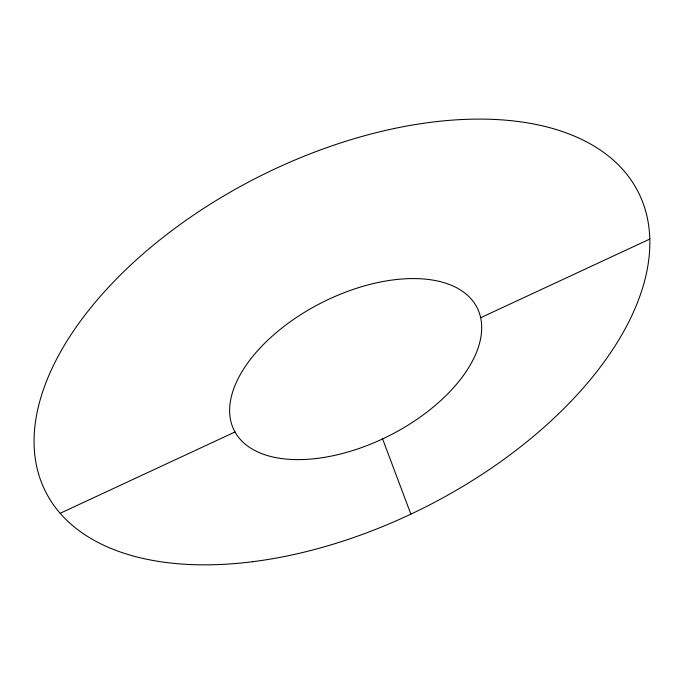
<?xml version="1.0" encoding="UTF-8"?>
<svg xmlns="http://www.w3.org/2000/svg" width="684" height="684" viewBox="0 0 684 684"><rect width="100%" height="100%" fill="white"/><g stroke="black" fill="none" stroke-linecap="round" stroke-linejoin="round"><path stroke-width="1.03" d="M60.149 513.291L234.997 431.98M480.655 317.727L649.8 239.067M382.595 438.914L410.87 514.154M315.546 458.596A136.09 74.573 -26.8 0 0 479.193 312.571A136.09 74.573 -26.8 0 0 272.241 336.126A136.09 74.573 -26.8 0 0 315.546 458.596M252.772 561.692A332.048 184.971 -26.8 0 0 641.763 199.771A332.048 184.971 -26.8 0 0 131.345 264.452A332.048 184.971 -26.8 0 0 252.772 561.692"/></g></svg>
